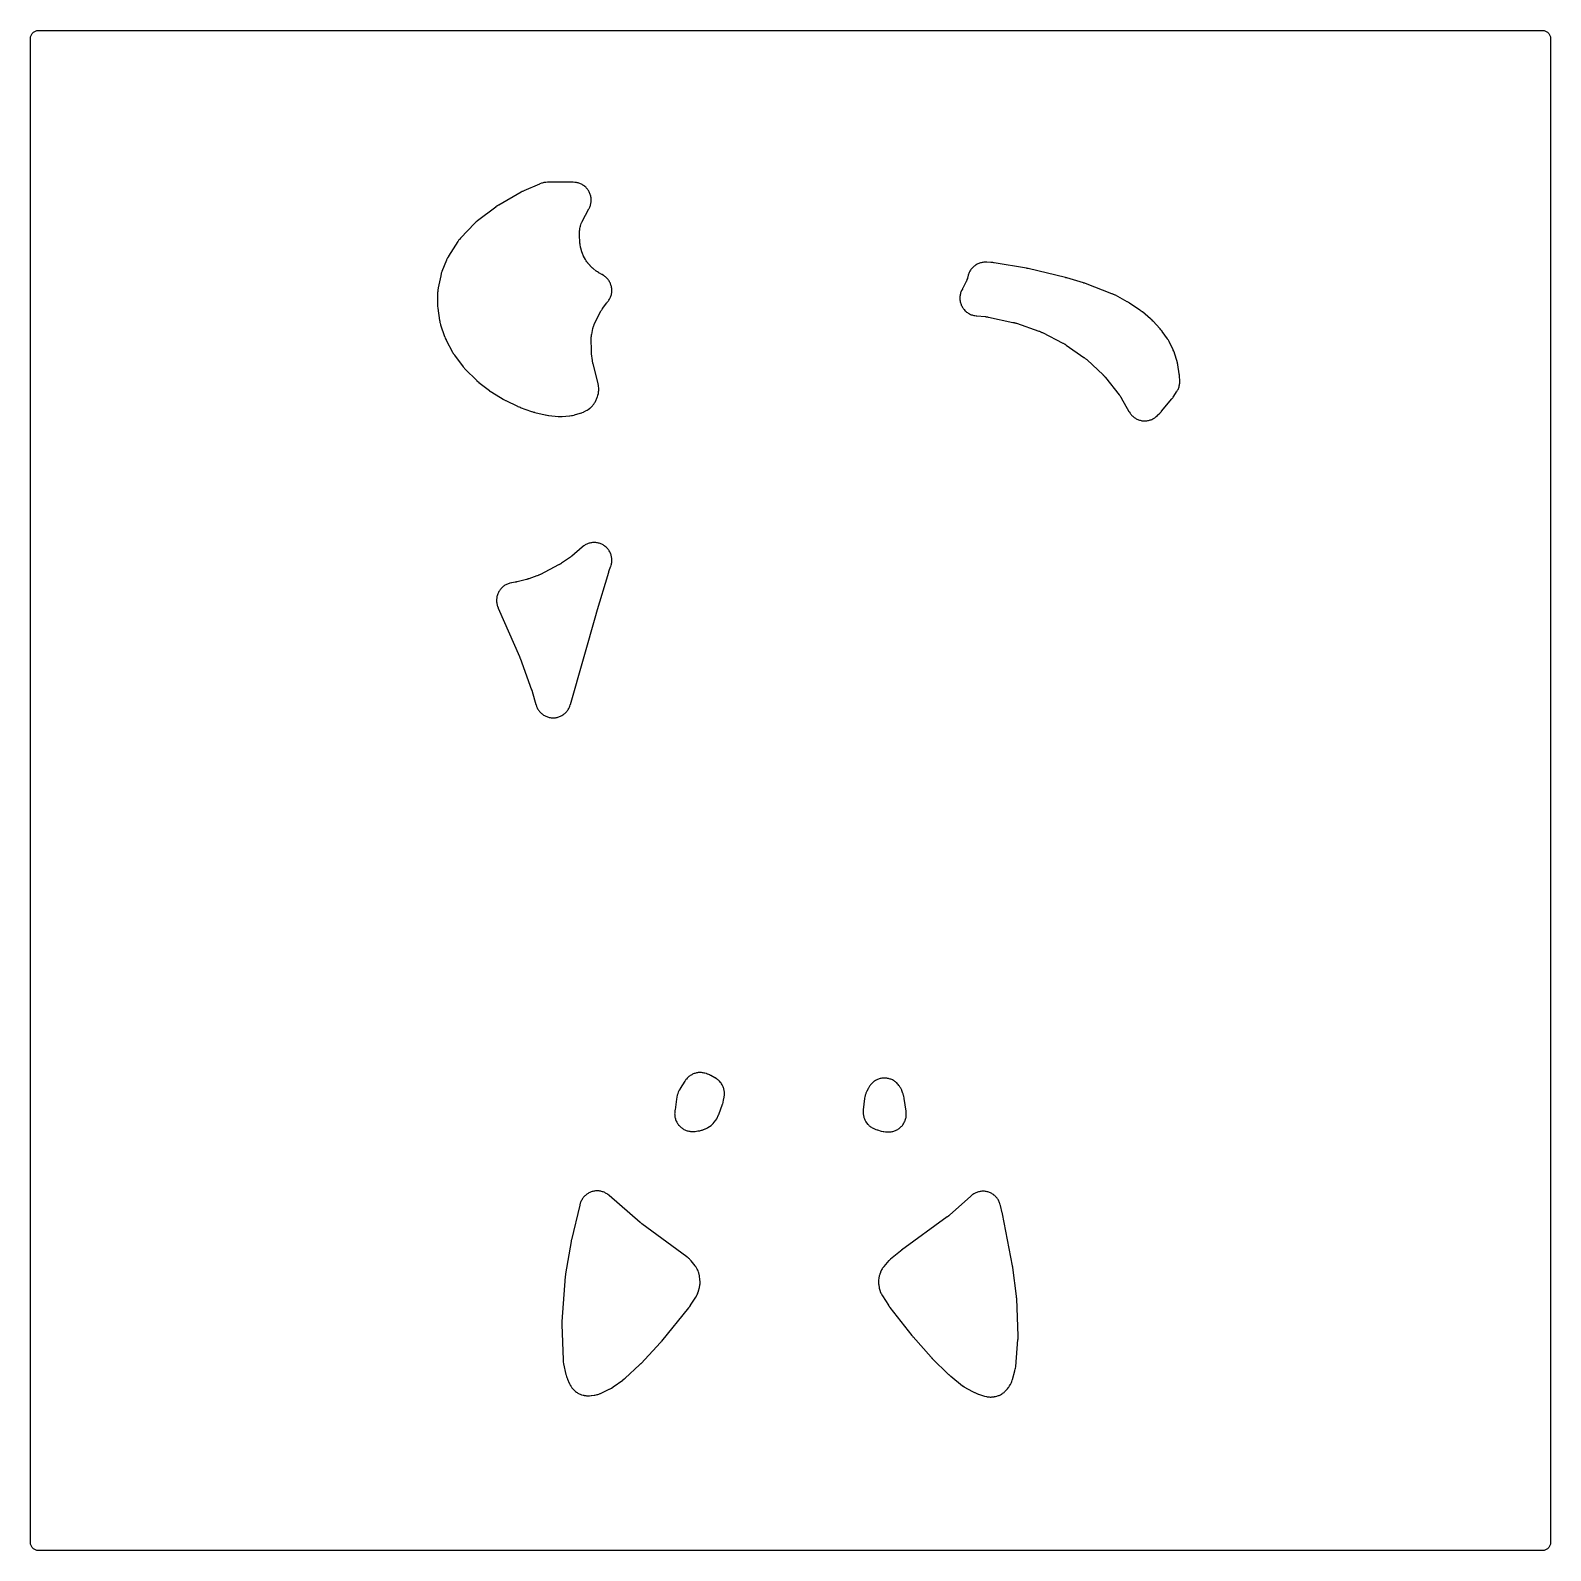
# Model space of a CAD drawing. Header units: millimetres. Extents: x 0 to 300, y 0 to 300.
import ezdxf

# ---------------------------------------------------------------- set-up
doc = ezdxf.new("R2010")
doc.units = ezdxf.units.MM
doc.layers.add('CUT', color=7, linetype='CONTINUOUS')

msp = doc.modelspace()

# ---------------------------------------------------------------- linework, layer by layer
at = {"layer": 'CUT'}
for points in [[(298.5107, 300.15), (298.7066, 300.1404), (298.8618, 300.1174), (299.0139, 300.0793), (299.1616, 300.0264), (299.3033, 299.9594), (299.4378, 299.8787), (299.5638, 299.7853), (299.68, 299.68), (299.7853, 299.5638), (299.8787, 299.4378), (299.9594, 299.3033), (300.0264, 299.1616), (300.0793, 299.0139), (300.1174, 298.8618), (300.1404, 298.7066), (300.15, 298.5107), (300.15, 1.4893), (300.1404, 1.2934), (300.1174, 1.1382), (300.0793, 0.9861), (300.0264, 0.8384), (299.9594, 0.6967), (299.8787, 0.5622), (299.7853, 0.4362), (299.68, 0.32), (299.5638, 0.2147), (299.4378, 0.1213), (299.3033, 0.0406), (299.1616, -0.0264), (299.0139, -0.0793), (298.8618, -0.1174), (298.7066, -0.1404), (298.5107, -0.15), (1.4893, -0.15), (1.2934, -0.1404), (1.1382, -0.1174), (0.9861, -0.0793), (0.8384, -0.0264), (0.6967, 0.0406), (0.5622, 0.1213), (0.4362, 0.2147), (0.32, 0.32), (0.2147, 0.4362), (0.1213, 0.5622), (0.0406, 0.6967), (-0.0264, 0.8384), (-0.0793, 0.9861), (-0.1174, 1.1382), (-0.1404, 1.2934), (-0.15, 1.4893), (-0.15, 298.5107), (-0.1404, 298.7066), (-0.1174, 298.8618), (-0.0793, 299.0139), (-0.0264, 299.1616), (0.0406, 299.3033), (0.1213, 299.4378), (0.2147, 299.5638), (0.32, 299.68), (0.4362, 299.7853), (0.5622, 299.8787), (0.6967, 299.9594), (0.8384, 300.0264), (0.9861, 300.0793), (1.1382, 300.1174), (1.2934, 300.1404), (1.4893, 300.15)], [(80.2656, 245.7194), (80.2747, 245.5843), (80.3041, 245.3174), (80.313, 245.2503), (80.6858, 242.8172), (80.6979, 242.748), (80.7522, 242.4749), (80.7855, 242.3385), (80.8634, 242.0713), (80.8846, 242.0043), (81.6777, 239.6709), (81.6998, 239.6099), (81.7924, 239.3698), (81.844, 239.2507), (81.9558, 239.0189), (81.9852, 238.961), (83.2434, 236.6017), (83.273, 236.5486), (83.3944, 236.3404), (83.4596, 236.2378), (83.5964, 236.0394), (83.6318, 235.99), (85.3343, 233.7124), (85.3708, 233.6654), (85.5189, 233.4819), (85.597, 233.3922), (85.7583, 233.2202), (85.7998, 233.1776), (87.9517, 231.0478), (87.9863, 231.0146), (88.1582, 230.8543), (88.2303, 230.7911), (88.4115, 230.6414), (88.4489, 230.6115), (90.5148, 229.007), (90.5504, 228.9801), (90.7267, 228.8509), (90.8001, 228.8002), (90.9833, 228.681), (91.021, 228.6572), (93.2675, 227.2834), (93.3022, 227.2628), (93.4739, 227.1637), (93.5449, 227.125), (93.7213, 227.0347), (93.7575, 227.0168), (96.0793, 225.9015), (96.117, 225.8839), (96.3033, 225.8003), (96.3801, 225.7682), (96.5705, 225.6945), (96.6095, 225.6799), (98.8663, 224.8722), (98.9099, 224.8573), (99.1248, 224.7873), (99.2132, 224.7612), (99.4317, 224.7037), (99.4764, 224.6927), (101.5552, 224.2093), (101.6053, 224.1985), (101.8517, 224.1494), (101.9528, 224.1326), (102.2019, 224.0995), (102.2528, 224.0935), (104.0908, 223.9085), (104.16, 223.9031), (104.435, 223.8874), (104.5739, 223.8855), (104.8492, 223.8938), (104.9185, 223.8974), (106.3246, 224.0007), (106.4094, 224.0092), (106.7445, 224.0519), (106.9122, 224.0824), (107.2407, 224.1604), (107.3231, 224.1823), (108.4379, 224.5108), (108.5009, 224.5308), (108.7493, 224.6153), (108.8727, 224.663), (109.1133, 224.7677), (109.1734, 224.7954), (109.4374, 224.9236), (109.5218, 224.9677), (109.8507, 225.1523), (110.0109, 225.2553), (110.3155, 225.4776), (110.3907, 225.536), (110.4178, 225.5584), (110.4699, 225.6033), (110.6727, 225.7859), (110.7709, 225.8823), (110.8822, 226.0013), (110.9717, 226.1058), (111.0724, 226.234), (111.1526, 226.3458), (111.302, 226.574), (111.3384, 226.6323), (111.4011, 226.7377), (111.4474, 226.821), (111.6207, 227.1563), (111.698, 227.3306), (111.8301, 227.684), (111.8608, 227.7742), (111.93, 227.9991), (111.9544, 228.0872), (112.0409, 228.439), (112.0744, 228.6188), (112.1017, 228.8332), (112.1144, 229.0155), (112.1187, 229.3556), (112.1115, 229.5283), (112.083, 229.8252), (112.0592, 229.9864), (111.9959, 230.3029), (111.9779, 230.3823), (110.9928, 234.2672), (110.9755, 234.3401), (110.9446, 234.4804), (110.9296, 234.5538), (110.9112, 234.6516), (110.8985, 234.7255), (110.8764, 234.8673), (110.866, 234.9416), (110.7051, 236.2388), (110.6976, 236.3069), (110.6851, 236.4377), (110.6796, 236.506), (110.6736, 236.5969), (110.67, 236.6653), (110.6651, 236.7966), (110.6634, 236.8651), (110.6416, 239.231), (110.6416, 239.2711), (110.6421, 239.3384), (110.6433, 239.3978), (110.6436, 239.4071), (110.653, 239.5558), (110.6743, 239.7809), (110.6954, 239.9439), (110.7025, 239.9869), (110.7128, 240.0454), (110.7187, 240.0761), (110.7234, 240.1004), (110.9578, 241.2686), (110.965, 241.3031), (110.9774, 241.3608), (110.9881, 241.4079), (111.0215, 241.5327), (111.0636, 241.6743), (111.1351, 241.8802), (111.1883, 242.0136), (111.2458, 242.1458), (111.2568, 242.1694), (111.2795, 242.2162), (111.2917, 242.2408), (111.3015, 242.2602), (112.4735, 244.5646), (112.489, 244.5947), (112.5155, 244.6448), (112.5392, 244.6889), (112.543, 244.6957), (112.6067, 244.804), (112.7075, 244.9656), (112.7841, 245.0809), (112.8053, 245.1109), (112.8346, 245.1514), (112.8503, 245.1726), (112.8628, 245.1893), (113.7217, 246.331), (113.7411, 246.3564), (113.7712, 246.3953), (113.7789, 246.4054), (113.8549, 246.5053), (113.8543, 246.5058), (113.8718, 246.5274), (113.8766, 246.534), (114.0348, 246.739), (114.1258, 246.87), (114.2257, 247.0302), (114.3032, 247.1696), (114.3866, 247.339), (114.4499, 247.4854), (114.516, 247.6622), (114.5644, 247.8142), (114.6126, 247.9967), (114.6456, 248.1528), (114.6754, 248.3392), (114.6927, 248.4977), (114.7038, 248.6862), (114.7052, 248.8457), (114.6974, 249.0343), (114.683, 249.1931), (114.6565, 249.38), (114.6263, 249.5367), (114.5813, 249.72), (114.5357, 249.8728), (114.4727, 250.0508), (114.412, 250.1983), (114.3316, 250.3691), (114.2566, 250.5099), (114.1596, 250.6718), (114.0709, 250.8044), (113.9583, 250.9559), (113.8568, 251.079), (113.7297, 251.2185), (113.6165, 251.3309), (113.4761, 251.457), (113.3523, 251.5576), (113.2, 251.6692), (113.0668, 251.7569), (112.7945, 251.9173), (112.7248, 251.9561), (112.295, 252.1813), (112.2634, 252.1982), (112.2108, 252.2267), (112.1647, 252.2525), (112.1575, 252.2566), (112.0443, 252.3256), (111.8755, 252.4349), (111.7552, 252.5181), (111.724, 252.5411), (111.6818, 252.573), (111.6598, 252.59), (111.6424, 252.6035), (111.0227, 253.0915), (110.9924, 253.1158), (110.9418, 253.1569), (110.8977, 253.1937), (110.8909, 253.1995), (110.7841, 253.2965), (110.6266, 253.4484), (110.5157, 253.5626), (110.4874, 253.5938), (110.4493, 253.6368), (110.4295, 253.6597), (110.4139, 253.6779), (109.9725, 254.1984), (109.9474, 254.2285), (109.9056, 254.2794), (109.8693, 254.3248), (109.8638, 254.3319), (109.7776, 254.4495), (109.6524, 254.6317), (109.5659, 254.7672), (109.5442, 254.8039), (109.5151, 254.8542), (109.5002, 254.8809), (109.4885, 254.9021), (109.1333, 255.5511), (109.1131, 255.5889), (109.0796, 255.6527), (109.0509, 255.7093), (109.0466, 255.7182), (108.9811, 255.8635), (108.8893, 256.087), (108.8284, 256.252), (108.814, 256.2962), (108.795, 256.3568), (108.7854, 256.3888), (108.778, 256.4142), (108.5778, 257.1127), (108.56, 257.1782), (108.5348, 257.2766), (108.4927, 257.476), (108.4544, 257.7044), (108.4293, 257.9066), (108.4211, 258.0078), (108.4166, 258.0756), (108.3219, 259.8718), (108.3192, 259.9451), (108.3168, 260.0548), (108.322, 260.2748), (108.3394, 260.5243), (108.3648, 260.7429), (108.3824, 260.8511), (108.3953, 260.9233), (108.4729, 261.3224), (108.4804, 261.3594), (108.4934, 261.4213), (108.5047, 261.4718), (108.5403, 261.6057), (108.5855, 261.7575), (108.663, 261.9779), (108.7211, 262.1205), (108.784, 262.2617), (108.7962, 262.2868), (108.8211, 262.3367), (108.8345, 262.3629), (108.8453, 262.3836), (110.1743, 264.9103), (110.209, 264.9804), (110.3398, 265.2617), (110.3988, 265.4067), (110.4601, 265.5815), (110.5047, 265.7316), (110.5486, 265.9115), (110.5783, 266.0652), (110.6044, 266.2486), (110.6189, 266.4045), (110.6271, 266.5895), (110.6263, 266.7461), (110.6163, 266.931), (110.6002, 267.0867), (110.5721, 267.2698), (110.5409, 267.4232), (110.4951, 267.6027), (110.4491, 267.7523), (110.386, 267.9265), (110.3255, 268.0708), (110.2457, 268.238), (110.1714, 268.3758), (110.0757, 268.5344), (109.9883, 268.6642), (109.8775, 268.8127), (109.7779, 268.9334), (109.6531, 269.0703), (109.5421, 269.1807), (109.4045, 269.3048), (109.2833, 269.4038), (109.1343, 269.5139), (109.004, 269.6006), (108.8449, 269.6955), (108.7068, 269.7691), (108.5392, 269.848), (108.3945, 269.9077), (108.22, 269.97), (108.0702, 270.0152), (107.8905, 270.0601), (107.737, 270.0905), (107.5537, 270.1176), (107.3979, 270.1329), (107.0882, 270.1481), (107.0099, 270.15), (102.0704, 270.15), (101.9879, 270.1479), (101.6612, 270.131), (101.497, 270.114), (101.304, 270.0839), (101.1425, 270.0501), (100.9537, 270.0002), (100.7965, 269.9499), (100.4906, 269.8344), (100.4142, 269.8032), (97.3059, 268.442), (97.2669, 268.4243), (97.0771, 268.335), (97.0006, 268.2965), (96.8158, 268.1972), (96.7784, 268.1765), (92.3576, 265.6467), (92.3134, 265.6205), (92.0989, 265.4884), (92.0132, 265.4317), (91.8076, 265.2862), (91.7662, 265.2558), (88.139, 262.5084), (88.0887, 262.4687), (87.8926, 262.3074), (87.797, 262.2221), (87.6144, 262.0457), (87.5693, 262.0003), (84.862, 259.1656), (84.8101, 259.1085), (84.6096, 258.8772), (84.5142, 258.7558), (84.337, 258.5064), (84.2939, 258.4424), (82.4479, 255.5582), (82.4085, 255.4933), (82.2584, 255.2323), (82.189, 255.0972), (82.0644, 254.8232), (82.0346, 254.7534), (81.1354, 252.4986), (81.1109, 252.4329), (81.0193, 252.1703), (80.979, 252.036), (80.9107, 251.7664), (80.895, 251.6981), (80.3976, 249.2942), (80.3841, 249.2207), (80.3377, 248.9283), (80.3212, 248.7798), (80.3023, 248.4843), (80.2993, 248.4097), (80.2586, 246.0555), (80.2589, 245.9878)], [(183.7982, 248.7541), (183.7329, 248.6077), (183.6643, 248.4309), (183.6139, 248.2787), (183.5634, 248.0959), (183.5285, 247.9395), (183.4965, 247.7525), (183.4775, 247.5934), (183.4643, 247.4042), (183.4613, 247.244), (183.4671, 247.0544), (183.4801, 246.8947), (183.5049, 246.7066), (183.5338, 246.549), (183.5773, 246.3644), (183.6219, 246.2104), (183.6836, 246.0311), (183.7433, 245.8824), (183.8227, 245.7101), (183.8969, 245.5681), (183.9932, 245.4046), (184.0813, 245.2708), (184.1934, 245.1178), (184.2944, 244.9934), (184.4212, 244.8523), (184.5342, 244.7387), (184.6745, 244.6111), (184.7983, 244.5093), (184.9507, 244.3963), (185.0841, 244.3074), (185.247, 244.2103), (185.3885, 244.1352), (185.5603, 244.0548), (185.7087, 243.9943), (185.8877, 243.9315), (186.0414, 243.8861), (186.2257, 243.8415), (186.3832, 243.8117), (186.6978, 243.7684), (186.7774, 243.7594), (188.4382, 243.6148), (188.5119, 243.6073), (188.6528, 243.5906), (188.7262, 243.5808), (188.8235, 243.5662), (188.8966, 243.5541), (189.0362, 243.5288), (189.1088, 243.5144), (193.9488, 242.4814), (194.0227, 242.4644), (194.1637, 242.4296), (194.237, 242.4103), (194.3339, 242.3831), (194.4066, 242.3615), (194.5451, 242.3179), (194.617, 242.294), (199.0807, 240.7321), (199.1552, 240.7047), (199.2969, 240.6498), (199.3703, 240.6199), (199.4673, 240.5786), (199.5397, 240.5463), (199.6775, 240.4822), (199.7488, 240.4475), (203.7957, 238.398), (203.87, 238.3587), (204.011, 238.281), (204.0839, 238.2392), (204.1796, 238.1819), (204.251, 238.1376), (204.3862, 238.0502), (204.456, 238.0033), (207.967, 235.5555), (208.0364, 235.5052), (208.1677, 235.4065), (208.2353, 235.3538), (208.3238, 235.2822), (208.3894, 235.2271), (208.5133, 235.1194), (208.577, 235.0619), (211.7648, 232.0821), (211.7952, 232.0532), (211.8529, 231.9972), (211.8724, 231.9781), (211.9376, 231.9103), (212.0476, 231.791), (212.1386, 231.6865), (212.1722, 231.6456), (212.2004, 231.6106), (214.9518, 228.1284), (214.9777, 228.0951), (215.0267, 228.0308), (215.0431, 228.0088), (215.0973, 227.9321), (215.1884, 227.7974), (215.2627, 227.6804), (215.2898, 227.6349), (215.3124, 227.596), (216.8624, 224.8766), (216.9023, 224.8103), (217.0669, 224.5514), (217.1562, 224.425), (217.269, 224.2806), (217.3701, 224.1634), (217.4963, 224.0306), (217.6082, 223.9237), (217.7466, 223.8038), (217.8683, 223.7082), (218.0177, 223.6021), (218.1481, 223.5188), (218.307, 223.4277), (218.4449, 223.3573), (218.6118, 223.2819), (218.7558, 223.2252), (218.9293, 223.1664), (219.0781, 223.1238), (219.2564, 223.082), (219.4086, 223.054), (219.5902, 223.0296), (219.7444, 223.0164), (219.9275, 223.0097), (220.0822, 223.0115), (220.2651, 223.0225), (220.4189, 223.0392), (220.5999, 223.0678), (220.7514, 223.0994), (220.9287, 223.1453), (221.0765, 223.1913), (221.2485, 223.2542), (221.3912, 223.3143), (221.5564, 223.3935), (221.6925, 223.467), (221.8493, 223.5618), (221.9777, 223.6482), (222.1246, 223.7577), (222.244, 223.856), (222.471, 224.0622), (222.527, 224.1156), (222.9523, 224.5411), (222.9778, 224.5672), (223.1013, 224.6966), (223.1505, 224.7504), (223.2679, 224.8853), (223.2916, 224.913), (225.337, 227.3715), (225.3671, 227.4089), (225.5121, 227.5941), (225.5689, 227.6714), (225.7025, 227.865), (225.7291, 227.9049), (226.2646, 228.7331), (226.308, 228.8042), (226.4725, 229.0901), (226.5478, 229.2386), (226.6278, 229.4185), (226.6873, 229.574), (226.7481, 229.7613), (226.7911, 229.922), (226.8321, 230.1147), (226.8583, 230.279), (226.879, 230.4749), (226.8879, 230.641), (226.8885, 230.9708), (226.8864, 231.054), (226.8518, 231.7397), (226.8492, 231.7806), (226.834, 231.9809), (226.8257, 232.0624), (226.8002, 232.2617), (226.7944, 232.3023), (226.5212, 234.0757), (226.5111, 234.1341), (226.4667, 234.365), (226.44, 234.4805), (226.3787, 234.7074), (226.3621, 234.7643), (225.8629, 236.372), (225.8439, 236.4293), (225.7645, 236.6547), (225.7202, 236.7669), (225.624, 236.9857), (225.5987, 237.0404), (224.8608, 238.5608), (224.8307, 238.6197), (224.7067, 238.8506), (224.6393, 238.9643), (224.4966, 239.1841), (224.4595, 239.2388), (223.4205, 240.7032), (223.3894, 240.7456), (223.2336, 240.9505), (223.1674, 241.032), (222.9985, 241.2262), (222.9634, 241.2653), (221.6297, 242.7016), (221.5955, 242.7373), (221.4249, 242.9099), (221.3532, 242.9782), (221.1724, 243.1399), (221.135, 243.1723), (219.5023, 244.5437), (219.4683, 244.5715), (219.2996, 244.7055), (219.2293, 244.7583), (219.0535, 244.8828), (219.0173, 244.9077), (216.9575, 246.2832), (216.9275, 246.3028), (216.7793, 246.397), (216.718, 246.4341), (216.5658, 246.5216), (216.5345, 246.5391), (214.182, 247.822), (214.1343, 247.847), (213.8983, 247.9656), (213.8004, 248.0107), (213.557, 248.1131), (213.507, 248.1331), (208.2879, 250.1248), (208.2618, 250.1345), (208.111, 250.1891), (208.0526, 250.2089), (207.9281, 250.2486), (207.8997, 250.2574), (204.5927, 251.2441), (204.5806, 251.2477), (204.5426, 251.2587), (204.5022, 251.2699), (204.3781, 251.3023), (204.35, 251.3094), (196.9716, 253.098), (196.9459, 253.104), (196.7981, 253.1372), (196.741, 253.149), (196.6197, 253.1717), (196.592, 253.1766), (190.2226, 254.2522), (190.1746, 254.2596), (189.9393, 254.292), (189.8429, 254.3023), (189.6059, 254.3205), (189.5575, 254.3234), (188.7697, 254.3597), (188.6885, 254.3614), (188.3669, 254.3599), (188.2048, 254.3509), (188.0139, 254.3306), (187.8536, 254.3052), (187.6657, 254.2656), (187.5088, 254.2241), (187.3259, 254.1657), (187.174, 254.1086), (186.9979, 254.0319), (186.8526, 253.9597), (186.6852, 253.8656), (186.5479, 253.779), (186.3909, 253.6685), (186.2631, 253.5684), (186.1181, 253.4425), (186.0011, 253.3301), (185.8696, 253.1901), (185.7646, 253.0664), (185.648, 252.9139), (185.5561, 252.7801), (185.4555, 252.6166), (185.3776, 252.4742), (185.294, 252.3013), (185.231, 252.1518), (185.1654, 251.9713), (185.1178, 251.8162), (185.0326, 251.4784), (185.023, 251.4382), (185.0101, 251.3806), (184.9772, 251.2568), (184.9358, 251.1162), (184.8654, 250.9117), (184.813, 250.7792), (184.7564, 250.6477), (184.7455, 250.6243), (184.7231, 250.5777), (184.7111, 250.5533), (184.7015, 250.534), (184.0548, 249.2507), (184.0358, 249.2139), (184.0033, 249.152), (183.9698, 249.0902), (183.97, 249.0901), (183.9478, 249.0485)], [(96.4892, 176.3671), (96.5021, 176.3357), (96.5198, 176.2919), (96.5339, 176.256), (96.5604, 176.187), (96.574, 176.1509), (98.8591, 169.911), (98.8721, 169.8745), (98.8965, 169.8043), (98.909, 169.7675), (98.9259, 169.7163), (98.9393, 169.6745), (98.9641, 169.5943), (98.9767, 169.5523), (99.7174, 166.9977), (99.7414, 166.922), (99.844, 166.6243), (99.9031, 166.4769), (99.9817, 166.3061), (100.0551, 166.1653), (100.1502, 166.0032), (100.2373, 165.8703), (100.348, 165.7184), (100.4478, 165.5949), (100.573, 165.4547), (100.6846, 165.3416), (100.8231, 165.2145), (100.9453, 165.1131), (101.0957, 165.0004), (101.2274, 164.9116), (101.3882, 164.8143), (101.528, 164.739), (101.6978, 164.6581), (101.8444, 164.5971), (102.0212, 164.5334), (102.1732, 164.4872), (102.3555, 164.4414), (102.5113, 164.4105), (102.6972, 164.383), (102.8553, 164.3676), (103.0431, 164.3588), (103.2019, 164.3591), (103.3896, 164.3689), (103.5476, 164.385), (103.7334, 164.4134), (103.8891, 164.4451), (104.0712, 164.4917), (104.2229, 164.5387), (104.3995, 164.6031), (104.5458, 164.6649), (104.7151, 164.7465), (104.8546, 164.8225), (105.015, 164.9205), (105.1462, 165.01), (105.2961, 165.1234), (105.4178, 165.2254), (105.5557, 165.3532), (105.6667, 165.4667), (105.7913, 165.6075), (105.8905, 165.7315), (106.0005, 165.884), (106.0869, 166.0172), (106.1813, 166.1798), (106.254, 166.321), (106.3318, 166.4921), (106.3902, 166.6398), (106.4914, 166.9378), (106.515, 167.0136), (111.6492, 185.0373), (111.6541, 185.0544), (111.6637, 185.0871), (111.6687, 185.1041), (114.0827, 193.1253), (114.0931, 193.1588), (114.1134, 193.2229), (114.1243, 193.2563), (114.1399, 193.3032), (114.1526, 193.3404), (114.1776, 193.4113), (114.1909, 193.4483), (114.4577, 194.1697), (114.483, 194.2435), (114.576, 194.5384), (114.6156, 194.6893), (114.6537, 194.87), (114.6785, 195.024), (114.6988, 195.2075), (114.7084, 195.3631), (114.7108, 195.5478), (114.7052, 195.7036), (114.6896, 195.8876), (114.6689, 196.0422), (114.6355, 196.2238), (114.5998, 196.3756), (114.5488, 196.5531), (114.4985, 196.7007), (114.4305, 196.8723), (114.3661, 197.0144), (114.2817, 197.1786), (114.2037, 197.3137), (114.1037, 197.4689), (114.013, 197.5958), (113.8984, 197.7405), (113.7957, 197.8579), (113.6675, 197.9908), (113.5539, 198.0977), (113.4134, 198.2175), (113.29, 198.3128), (113.1385, 198.4183), (113.0063, 198.5011), (112.8452, 198.5914), (112.7056, 198.661), (112.5366, 198.7352), (112.3908, 198.7908), (112.2154, 198.8481), (112.0649, 198.8893), (111.8847, 198.9293), (111.7309, 198.9557), (111.5477, 198.9779), (111.3921, 198.9892), (111.2075, 198.9935), (111.0516, 198.9895), (110.8675, 198.9758), (110.7127, 198.9567), (110.5307, 198.9252), (110.3785, 198.8911), (110.2006, 198.842), (110.0524, 198.7932), (109.8801, 198.727), (109.7374, 198.664), (109.5723, 198.5814), (109.4364, 198.5048), (109.2801, 198.4065), (109.1523, 198.317), (108.908, 198.1277), (108.8476, 198.0784), (106.789, 196.3161), (106.7574, 196.2895), (106.7041, 196.2454), (106.6566, 196.2071), (106.6313, 196.1873), (106.6112, 196.1717), (106.5271, 196.1071), (106.4942, 196.0823), (106.4386, 196.0411), (106.3891, 196.0054), (106.3628, 195.9869), (106.3419, 195.9724), (104.7775, 194.8985), (104.7158, 194.8575), (104.5964, 194.7808), (104.5335, 194.7418), (104.449, 194.6912), (104.3849, 194.6541), (104.261, 194.5849), (104.1957, 194.5498), (100.609, 192.691), (100.5341, 192.6538), (100.3894, 192.5851), (100.3133, 192.5506), (100.2114, 192.5065), (100.1341, 192.4746), (99.985, 192.4162), (99.9066, 192.387), (98.3024, 191.8217), (98.268, 191.8099), (98.2103, 191.7905), (98.1592, 191.774), (98.1322, 191.7656), (98.1108, 191.7591), (98.0214, 191.7322), (97.9866, 191.722), (97.928, 191.7054), (97.8762, 191.6913), (97.8488, 191.6841), (97.8271, 191.6786), (95.9876, 191.2184), (95.9465, 191.2085), (95.8677, 191.1903), (95.8265, 191.1811), (95.7673, 191.1685), (95.721, 191.1591), (95.6322, 191.142), (95.5857, 191.1335), (94.9591, 191.0256), (94.8801, 191.0099), (94.5688, 190.94), (94.4137, 190.8968), (94.233, 190.8366), (94.083, 190.7781), (93.9092, 190.7), (93.7659, 190.6268), (93.6009, 190.5316), (93.4656, 190.4443), (93.311, 190.3331), (93.1852, 190.2326), (93.0425, 190.1064), (92.9275, 189.9938), (92.7982, 189.8539), (92.695, 189.7303), (92.5804, 189.5782), (92.4902, 189.4448), (92.3915, 189.2819), (92.3152, 189.1402), (92.2333, 188.9682), (92.1716, 188.8195), (92.1074, 188.6401), (92.061, 188.486), (92.0152, 188.3011), (91.9844, 188.1431), (91.9574, 187.9545), (91.9427, 187.7942), (91.9348, 187.6039), (91.9362, 187.4429), (91.9475, 187.2528), (91.9651, 187.0928), (91.9955, 186.9047), (92.029, 186.7473), (92.0781, 186.5632), (92.1274, 186.4099), (92.2401, 186.1116), (92.2704, 186.037), (96.4506, 176.4584), (96.464, 176.4271)], [(127.1784, 86.8185), (127.1762, 86.8051), (127.1712, 86.7591), (127.136, 86.4947), (127.1229, 86.3372), (127.1166, 86.1504), (127.1191, 85.9924), (127.1313, 85.8059), (127.1494, 85.6489), (127.1799, 85.4645), (127.2133, 85.3101), (127.2619, 85.1296), (127.3104, 84.9792), (127.3765, 84.8044), (127.4396, 84.6595), (127.5226, 84.492), (127.5997, 84.3541), (127.6988, 84.1956), (127.7891, 84.066), (127.9034, 83.9181), (128.006, 83.798), (128.1343, 83.662), (128.2483, 83.5526), (128.3894, 83.43), (128.5136, 83.3324), (128.6661, 83.2242), (128.7993, 83.1393), (128.9617, 83.0468), (129.1027, 82.9754), (129.2734, 82.8993), (129.4207, 82.8422), (129.5982, 82.7833), (129.7504, 82.741), (129.9327, 82.6999), (130.0884, 82.6729), (130.2739, 82.6499), (130.4315, 82.6383), (130.6184, 82.6338), (130.7763, 82.6378), (131.0884, 82.6611), (131.167, 82.6689), (131.7227, 82.7382), (131.7949, 82.7488), (132.0798, 82.7976), (132.2223, 82.8288), (132.3891, 82.8733), (132.5282, 82.9172), (132.7995, 83.0169), (132.8673, 83.0435), (133.1447, 83.16), (133.2127, 83.1904), (133.4793, 83.3172), (133.6107, 83.3874), (133.8643, 83.5384), (133.9274, 83.578), (133.9503, 83.5932), (134.0213, 83.6428), (134.2969, 83.8471), (134.4302, 83.9576), (134.5806, 84.0966), (134.7012, 84.2208), (134.9264, 84.4795), (134.9815, 84.5463), (135.1741, 84.7933), (135.2241, 84.861), (135.4152, 85.1345), (135.5042, 85.2774), (135.6004, 85.4517), (135.6739, 85.6031), (135.8035, 85.9104), (135.8342, 85.9888), (136.5793, 88.0518), (136.6015, 88.1178), (136.684, 88.3815), (136.7197, 88.5162), (136.7789, 88.786), (136.7924, 88.8543), (136.8904, 89.4174), (136.9017, 89.4931), (136.9394, 89.794), (136.9511, 89.9465), (136.9563, 90.1275), (136.9534, 90.2804), (136.9414, 90.4611), (136.9239, 90.613), (136.8946, 90.7917), (136.8627, 90.9413), (136.8165, 91.1164), (136.7705, 91.2623), (136.7077, 91.4321), (136.648, 91.5729), (136.5693, 91.736), (136.4964, 91.8705), (136.4025, 92.0253), (136.3171, 92.1522), (136.2089, 92.2974), (136.1117, 92.4155), (135.9901, 92.5497), (135.8821, 92.658), (135.7483, 92.78), (135.6304, 92.8775), (135.4856, 92.9861), (135.3589, 93.0719), (135.1002, 93.2298), (135.0339, 93.268), (134.267, 93.6869), (134.2124, 93.7154), (133.9934, 93.8243), (133.8809, 93.8749), (133.6543, 93.9665), (133.5967, 93.9886), (133.4508, 94.0411), (133.3778, 94.0655), (133.0863, 94.1549), (132.9372, 94.1929), (132.7589, 94.2293), (132.6069, 94.2528), (132.4258, 94.272), (132.2722, 94.2808), (132.0902, 94.2824), (131.9365, 94.2764), (131.7551, 94.2606), (131.6027, 94.2399), (131.4237, 94.2067), (131.274, 94.1715), (131.099, 94.1213), (130.9533, 94.0718), (130.7839, 94.0051), (130.6437, 93.9419), (130.4815, 93.8591), (130.348, 93.7827), (130.1945, 93.6848), (130.069, 93.596), (129.9256, 93.4838), (129.8092, 93.3833), (129.6772, 93.2578), (129.571, 93.1466), (129.4517, 93.0091), (129.3566, 92.8882), (129.1799, 92.6398), (129.1369, 92.5761), (128.2212, 91.1484), (128.183, 91.0857), (128.0372, 90.8338), (127.9696, 90.7034), (127.8967, 90.5456), (127.8414, 90.4096), (127.7441, 90.1354), (127.7212, 90.0656), (127.6403, 89.7993), (127.6228, 89.7373), (127.5585, 89.4902), (127.5311, 89.3643), (127.4868, 89.1128), (127.477, 89.0492), (127.1909, 86.925), (127.1875, 86.898), (127.1782, 86.8185)], [(164.3545, 86.5723), (164.3512, 86.4196), (164.356, 86.2389), (164.3672, 86.0867), (164.3892, 85.9073), (164.4149, 85.7568), (164.4539, 85.5803), (164.4938, 85.433), (164.5494, 85.261), (164.6032, 85.1181), (164.675, 84.9522), (164.7422, 84.8151), (164.8294, 84.6568), (164.9093, 84.5267), (165.0112, 84.3775), (165.1032, 84.2556), (165.2189, 84.1167), (165.322, 84.0042), (165.4504, 83.877), (165.5639, 83.7748), (165.7038, 83.6604), (165.8264, 83.5695), (165.9766, 83.4689), (166.1074, 83.3901), (166.3406, 83.2643), (166.4731, 83.2006), (166.6936, 83.1067), (166.826, 83.0571), (167.0925, 82.9704), (167.1602, 82.9501), (167.9311, 82.7366), (168.004, 82.7183), (168.2948, 82.6523), (168.4429, 82.626), (168.7385, 82.5876), (168.8133, 82.5797), (168.9665, 82.5671), (169.0463, 82.5625), (169.3625, 82.5524), (169.5222, 82.5552), (169.7107, 82.568), (169.8693, 82.5868), (170.0556, 82.6183), (170.2115, 82.6527), (170.3937, 82.7026), (170.5454, 82.7525), (170.7217, 82.8203), (170.8677, 82.885), (171.0364, 82.97), (171.1752, 83.0489), (171.3346, 83.1504), (171.4648, 83.2427), (171.6133, 83.3596), (171.7337, 83.4644), (171.8698, 83.5955), (171.9791, 83.7118), (172.1015, 83.8558), (172.1987, 83.9824), (172.3061, 84.1379), (172.3902, 84.2736), (172.4816, 84.439), (172.5517, 84.5824), (172.6262, 84.7561), (172.6817, 84.9057), (172.7385, 85.086), (172.7788, 85.2404), (172.8173, 85.4254), (172.842, 85.5831), (172.8619, 85.771), (172.8708, 85.9304), (172.8719, 86.1194), (172.8649, 86.2788), (172.8351, 86.5938), (172.8257, 86.6731), (172.4659, 89.1545), (172.4507, 89.2419), (172.3811, 89.5863), (172.3364, 89.7579), (172.2292, 90.0923), (172.1998, 90.1759), (171.9891, 90.7261), (171.9609, 90.795), (171.8427, 91.0653), (171.7768, 91.1988), (171.6915, 91.353), (171.6135, 91.4797), (171.5142, 91.6253), (171.4248, 91.7442), (171.2665, 91.9355), (171.1643, 92.0477), (170.9789, 92.2327), (170.8642, 92.3366), (170.7227, 92.4529), (170.5984, 92.5453), (170.4463, 92.6474), (170.3138, 92.7273), (170.1525, 92.8142), (170.0128, 92.8809), (169.8439, 92.9518), (169.6984, 93.0048), (169.5234, 93.059), (169.3735, 93.0977), (169.1941, 93.1347), (169.0412, 93.1587), (168.859, 93.1783), (168.7045, 93.1874), (168.5213, 93.1893), (168.3667, 93.1834), (168.1841, 93.1676), (168.0308, 93.1468), (167.8506, 93.1134), (167.7, 93.0779), (167.5239, 93.0272), (167.3774, 92.9773), (167.207, 92.9099), (167.066, 92.8461), (166.9029, 92.7625), (166.7688, 92.6853), (166.6146, 92.5864), (166.4885, 92.4967), (166.3445, 92.3833), (166.2277, 92.2818), (166.0718, 92.1324), (165.965, 92.0197), (165.8227, 91.8541), (165.7271, 91.7313), (165.6211, 91.5805), (165.5379, 91.4489), (165.3859, 91.1804), (165.3492, 91.1117), (165.0544, 90.5263), (165.0243, 90.4632), (164.9106, 90.2105), (164.8588, 90.0806), (164.8043, 89.9242), (164.7641, 89.7904), (164.7235, 89.6299), (164.6951, 89.493), (164.6508, 89.2195), (164.6411, 89.1503), (164.3826, 86.9502), (164.3755, 86.8742)], [(104.8117, 44.5452), (104.8128, 44.4994), (105.0737, 37.5652), (105.0781, 37.4933), (105.1016, 37.2088), (105.12, 37.066), (105.169, 36.7848), (105.183, 36.7142), (105.6492, 34.6063), (105.6685, 34.5283), (105.7528, 34.2212), (105.803, 34.0686), (105.9177, 33.7716), (105.9485, 33.6974), (106.2894, 32.931), (106.319, 32.8682), (106.4418, 32.6216), (106.5091, 32.5), (106.595, 32.3596), (106.6725, 32.2443), (106.8361, 32.0227), (106.8785, 31.9677), (106.9483, 31.8813), (106.998, 31.8227), (107.2006, 31.595), (107.3082, 31.4852), (107.4417, 31.3615), (107.5594, 31.2625), (107.7041, 31.1522), (107.8307, 31.0649), (107.9854, 30.969), (108.1198, 30.8944), (108.2829, 30.8137), (108.4239, 30.7523), (108.594, 30.6877), (108.7402, 30.6401), (109.0341, 30.5597), (109.1087, 30.5413), (109.195, 30.5221), (109.2653, 30.5081), (109.5453, 30.4589), (109.6876, 30.4404), (109.8568, 30.4261), (110.0001, 30.4205), (110.17, 30.4214), (110.3132, 30.4286), (110.5962, 30.4556), (110.6674, 30.464), (111.2398, 30.5446), (111.3181, 30.5576), (111.6272, 30.6169), (111.7816, 30.6546), (111.9617, 30.7081), (112.1115, 30.7608), (112.4028, 30.8799), (112.4755, 30.9118), (114.1969, 31.7175), (114.2644, 31.7511), (114.5288, 31.8904), (114.6588, 31.9669), (114.9088, 32.1305), (114.9709, 32.1732), (116.8469, 33.5304), (116.8844, 33.5583), (117.0659, 33.6979), (117.1382, 33.757), (117.3112, 33.9069), (117.3461, 33.9379), (120.1762, 36.538), (120.1971, 36.5575), (120.3164, 36.6711), (120.3614, 36.7157), (120.4547, 36.812), (120.4758, 36.8341), (124.3143, 40.9451), (124.3319, 40.9642), (124.4315, 41.0745), (124.4692, 41.1176), (124.5471, 41.2102), (124.5647, 41.2316), (129.9027, 47.8072), (129.9307, 47.8427), (130.0651, 48.0182), (130.1179, 48.0913), (130.2423, 48.2741), (130.2671, 48.3117), (131.3065, 49.9365), (131.3494, 50.0076), (131.5123, 50.2941), (131.5869, 50.4427), (131.6659, 50.6228), (131.7246, 50.7783), (131.8249, 51.0921), (131.8481, 51.1719), (132.013, 51.7986), (132.0314, 51.8762), (132.0964, 52.1854), (132.1215, 52.3429), (132.1417, 52.5304), (132.151, 52.6895), (132.1525, 52.8782), (132.1458, 53.0374), (132.117, 53.352), (132.1077, 53.4311), (132.0154, 54.0791), (132.0037, 54.1504), (131.9506, 54.4317), (131.9174, 54.5723), (131.8707, 54.7368), (131.825, 54.8738), (131.7372, 55.1019), (131.6804, 55.2321), (131.5775, 55.442), (131.5105, 55.5647), (131.425, 55.7063), (131.3476, 55.8227), (131.1842, 56.0464), (131.1418, 56.1019), (130.349, 57.0937), (130.3042, 57.1473), (130.122, 57.3559), (130.0255, 57.457), (129.9062, 57.5717), (129.8013, 57.664), (129.5856, 57.8377), (129.5303, 57.8803), (120.6638, 64.405), (120.6285, 64.4315), (120.5612, 64.4829), (120.5264, 64.5101), (120.4783, 64.5483), (120.4394, 64.5799), (120.3654, 64.6412), (120.3271, 64.6736), (114.1914, 69.9796), (114.1312, 70.0292), (113.8876, 70.2199), (113.7602, 70.31), (113.6043, 70.4092), (113.4687, 70.4864), (113.304, 70.5699), (113.1615, 70.6336), (112.9894, 70.7007), (112.8414, 70.7501), (112.6635, 70.8001), (112.5114, 70.8349), (112.3296, 70.8674), (112.1748, 70.8872), (111.9906, 70.9017), (111.8347, 70.9064), (111.65, 70.903), (111.4943, 70.8924), (111.3108, 70.871), (111.1569, 70.8453), (110.9764, 70.8061), (110.8257, 70.7656), (110.6499, 70.709), (110.5038, 70.6539), (110.3343, 70.5805), (110.1944, 70.5115), (110.0328, 70.4219), (109.9003, 70.3396), (109.7482, 70.2346), (109.6243, 70.1398), (109.4832, 70.0206), (109.3691, 69.9141), (109.2403, 69.7817), (109.1371, 69.6647), (109.0219, 69.5203), (108.9305, 69.3938), (108.8299, 69.2389), (108.7513, 69.104), (108.6662, 68.9401), (108.6012, 68.7982), (108.5325, 68.6268), (108.4816, 68.4793), (108.395, 68.1824), (108.375, 68.107), (106.7395, 61.2707), (106.734, 61.2469), (106.7033, 61.1093), (106.6924, 61.0561), (106.6712, 60.9434), (106.6666, 60.9176), (105.5713, 54.5082), (105.5655, 54.4716), (105.5392, 54.2925), (105.5301, 54.2193), (105.512, 54.0391), (105.5088, 54.0023), (104.8252, 45.1313), (104.8223, 45.0856), (104.8115, 44.8613), (104.8097, 44.7697)], [(167.3811, 53.0116), (167.383, 52.8793), (167.3977, 52.6175), (167.4028, 52.5515), (167.4247, 52.3277), (167.4368, 52.2329), (167.496, 51.8594), (167.5371, 51.6729), (167.6403, 51.3092), (167.6691, 51.2182), (167.6951, 51.1436), (167.7279, 51.0579), (167.8674, 50.722), (167.9474, 50.5567), (168.1244, 50.2391), (168.1714, 50.1602), (169.3428, 48.3155), (169.3642, 48.2827), (169.4712, 48.1231), (169.5163, 48.0591), (169.6309, 47.9049), (169.6547, 47.8738), (173.979, 42.3447), (173.9938, 42.326), (174.0799, 42.2193), (174.1136, 42.1788), (174.1865, 42.0943), (174.2033, 42.0752), (177.7601, 38.0804), (177.7767, 38.0621), (177.8728, 37.9575), (177.9104, 37.9178), (177.9915, 37.8354), (178.0102, 37.8168), (181.2144, 34.6645), (181.2453, 34.6349), (181.3983, 34.4922), (181.4623, 34.4357), (181.6227, 34.3013), (181.6558, 34.2743), (183.9865, 32.4262), (184.0448, 32.3821), (184.2797, 32.2127), (184.4019, 32.1327), (184.6512, 31.9855), (184.715, 31.9498), (186.3449, 31.0851), (186.4114, 31.0517), (186.6779, 30.9258), (186.8152, 30.8686), (187.0922, 30.768), (187.1627, 30.7443), (188.3042, 30.3889), (188.3843, 30.3662), (188.704, 30.2846), (188.8672, 30.2519), (189.1144, 30.2156), (189.27, 30.2005), (189.4685, 30.191), (189.6147, 30.1907), (189.7877, 30.1982), (189.9333, 30.2112), (190.2204, 30.2501), (190.2926, 30.2616), (190.407, 30.2825), (190.4791, 30.2974), (190.7636, 30.3629), (190.9054, 30.4026), (191.071, 30.4572), (191.2086, 30.5097), (191.3685, 30.5794), (191.5006, 30.6443), (191.6534, 30.7283), (191.779, 30.8051), (191.9235, 30.9029), (192.0415, 30.9909), (192.1763, 31.1015), (192.2858, 31.2), (192.4935, 31.405), (192.5447, 31.458), (192.796, 31.7301), (192.8429, 31.7832), (193.0242, 31.9976), (193.1107, 32.1098), (193.2072, 32.247), (193.2835, 32.3663), (193.424, 32.6093), (193.4581, 32.6714), (193.4785, 32.7106), (193.5146, 32.7844), (193.65, 33.0805), (193.7105, 33.2333), (193.8148, 33.5417), (193.8391, 33.6202), (194.3266, 35.3497), (194.3454, 35.4232), (194.4131, 35.716), (194.4403, 35.8651), (194.48, 36.163), (194.4882, 36.2383), (194.9399, 41.5304), (194.9432, 41.5788), (194.9563, 41.8165), (194.9587, 41.9135), (194.9573, 42.1515), (194.9562, 42.2), (194.687, 49.6282), (194.6852, 49.6653), (194.6744, 49.847), (194.6682, 49.921), (194.649, 50.102), (194.6446, 50.1389), (193.9135, 55.7732), (193.9103, 55.7963), (193.8911, 55.9292), (193.8829, 55.9802), (193.8638, 56.0878), (193.8592, 56.1123), (191.8699, 66.3724), (191.8676, 66.3839), (191.8603, 66.4203), (191.8521, 66.4587), (191.8254, 66.576), (191.8192, 66.6023), (191.4642, 68.0518), (191.4436, 68.1278), (191.3549, 68.4256), (191.3028, 68.5736), (191.2327, 68.7455), (191.1663, 68.8877), (191.0797, 69.052), (190.9997, 69.187), (190.8974, 69.3419), (190.8046, 69.4684), (190.6876, 69.6126), (190.5828, 69.7295), (190.4522, 69.8615), (190.3366, 69.9675), (190.1937, 70.0861), (190.0682, 70.1803), (189.9144, 70.2843), (189.7803, 70.3658), (189.617, 70.4542), (189.4755, 70.5221), (189.3044, 70.5942), (189.157, 70.6479), (188.9796, 70.7029), (188.8276, 70.7419), (188.6457, 70.7792), (188.4906, 70.8032), (188.3059, 70.8225), (188.1493, 70.8311), (187.9636, 70.8323), (187.8068, 70.8255), (187.6219, 70.8085), (187.4666, 70.7864), (187.2842, 70.7513), (187.1318, 70.7142), (186.9537, 70.6614), (186.8057, 70.6095), (186.6336, 70.5395), (186.4914, 70.4734), (186.327, 70.3869), (186.1919, 70.3071), (186.0369, 70.205), (185.9102, 70.1123), (185.6686, 69.9167), (185.6088, 69.8659), (181.3913, 66.0947), (181.362, 66.0689), (181.3125, 66.0261), (181.2684, 65.9888), (181.2449, 65.9695), (181.2263, 65.9542), (181.1482, 65.8912), (181.1176, 65.8669), (181.066, 65.8266), (181.0201, 65.7916), (180.9957, 65.7735), (180.9763, 65.7593), (171.9379, 59.185), (171.9277, 59.1775), (171.8954, 59.1536), (171.8616, 59.1279), (171.759, 59.0477), (171.7361, 59.0295), (169.7845, 57.4462), (169.7219, 57.3927), (169.4801, 57.175), (169.3639, 57.0589), (169.1456, 56.8175), (169.0922, 56.7552), (168.4584, 55.9775), (168.4054, 55.9087), (168.2029, 55.6306), (168.1085, 55.4849), (168.0063, 55.3068), (167.9282, 55.1518), (167.7904, 54.8367), (167.7578, 54.7562), (167.6499, 54.4679), (167.6245, 54.3949), (167.5311, 54.1029), (167.4911, 53.9534), (167.4524, 53.7745), (167.4271, 53.622), (167.3969, 53.3632), (167.3866, 53.2201)]]:
    msp.add_lwpolyline(points, close=True, dxfattribs=at)

doc.saveas('drawing.dxf')
